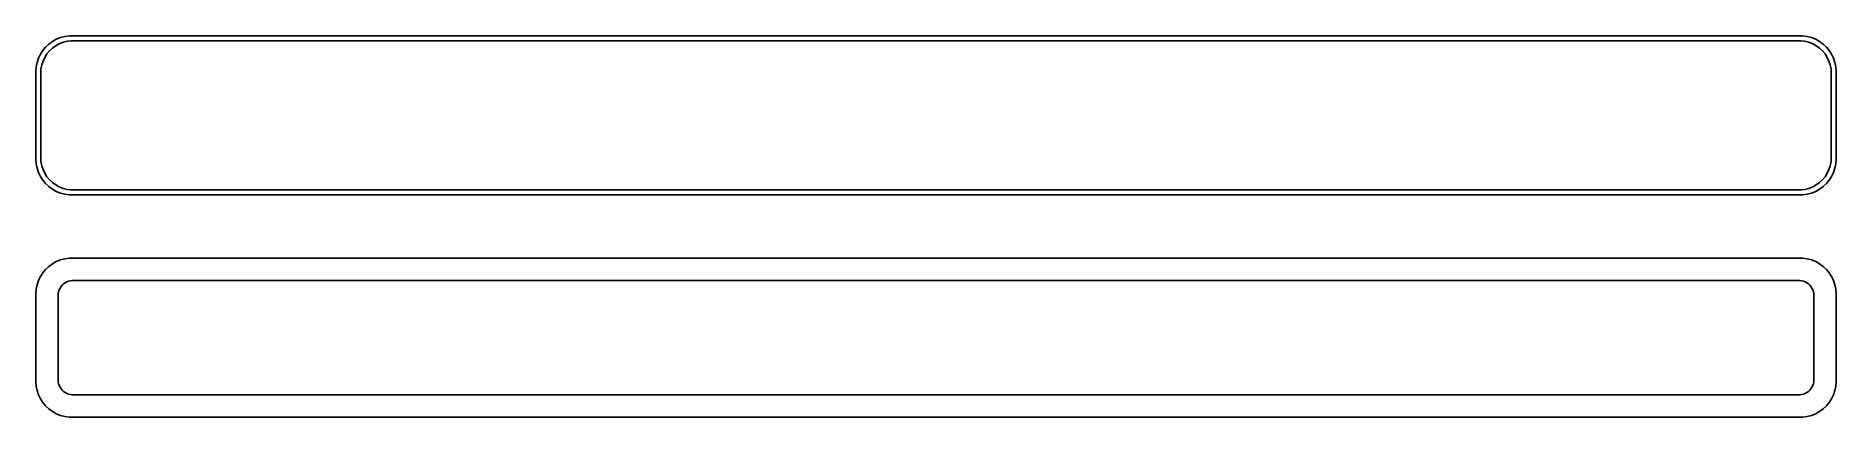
# Model space of a CAD drawing. Header units: metres. Extents: x -128 to 128, y 52 to 106.
import ezdxf

# ---------------------------------------------------------------- set-up
doc = ezdxf.new("R2010")
doc.units = ezdxf.units.M

msp = doc.modelspace()

# ---------------------------------------------------------------- linework, layer by layer
for p, q in [((-125.687, 104.603), (-126.145, 104.173)), ((-125.179, 104.972), (-125.687, 104.603)), ((-124.629, 105.274), (-125.179, 104.972)), ((-124.703, 104.366), (-124.199, 104.643)), ((-124.045, 105.505), (-124.629, 105.274)), ((-124.199, 104.643), (-123.665, 104.854)), ((-123.437, 105.661), (-124.045, 105.505)), ((-123.665, 104.854), (-123.108, 104.997)), ((-122.814, 105.74), (-123.437, 105.661)), ((-123.108, 104.997), (-122.537, 105.069)), ((122.814, 105.74), (-122.814, 105.74)), ((-122.537, 105.069), (122.537, 105.069)), ((122.537, 105.069), (123.108, 104.997)), ((123.437, 105.661), (122.814, 105.74)), ((123.108, 104.997), (123.665, 104.854)), ((124.045, 105.505), (123.437, 105.661)), ((123.665, 104.854), (124.199, 104.643)), ((124.629, 105.274), (124.045, 105.505)), ((124.199, 104.643), (124.703, 104.366)), ((125.179, 104.972), (124.629, 105.274)), ((125.687, 104.603), (125.179, 104.972)), ((126.145, 104.173), (125.687, 104.603)), ((-127.149, 102.591), (-127.343, 101.993)), ((-126.882, 103.159), (-127.149, 102.591)), ((-126.545, 103.689), (-126.882, 103.159)), ((-126.685, 101.639), (-126.507, 102.185)), ((-126.145, 104.173), (-126.545, 103.689)), ((-126.507, 102.185), (-126.262, 102.706)), ((-126.262, 102.706), (-125.954, 103.191)), ((-125.954, 103.191), (-125.588, 103.634)), ((-125.588, 103.634), (-125.168, 104.028)), ((-125.168, 104.028), (-124.703, 104.366)), ((124.703, 104.366), (125.168, 104.028)), ((125.168, 104.028), (125.588, 103.634)), ((125.588, 103.634), (125.954, 103.191)), ((125.954, 103.191), (126.262, 102.706)), ((126.545, 103.689), (126.145, 104.173)), ((126.262, 102.706), (126.507, 102.185)), ((126.507, 102.185), (126.685, 101.639)), ((126.882, 103.159), (126.545, 103.689)), ((127.149, 102.591), (126.882, 103.159)), ((127.343, 101.993), (127.149, 102.591)), ((-127.461, 101.377), (-127.5, 100.75)), ((-127.5, 100.75), (-127.5, 88.25)), ((-127.343, 101.993), (-127.461, 101.377)), ((-126.828, 100.5), (-126.792, 101.074)), ((-126.828, 88.5), (-126.828, 100.5)), ((-126.792, 101.074), (-126.685, 101.639)), ((126.685, 101.639), (126.792, 101.074)), ((126.792, 101.074), (126.828, 100.5)), ((126.828, 100.5), (126.828, 88.5)), ((127.461, 101.377), (127.343, 101.993)), ((127.5, 100.75), (127.461, 101.377)), ((127.5, 88.25), (127.5, 100.75)), ((-127.5, 88.25), (-127.461, 87.6233)), ((-127.461, 87.6233), (-127.343, 87.0066)), ((-127.343, 87.0066), (-127.149, 86.4094)), ((-126.792, 87.9262), (-126.828, 88.5)), ((-126.685, 87.3614), (-126.792, 87.9262)), ((-126.507, 86.8146), (-126.685, 87.3614)), ((-126.262, 86.2943), (-126.507, 86.8146)), ((126.507, 86.8146), (126.262, 86.2943)), ((126.685, 87.3614), (126.507, 86.8146)), ((126.792, 87.9262), (126.685, 87.3614)), ((126.828, 88.5), (126.792, 87.9262)), ((127.149, 86.4094), (127.343, 87.0066)), ((127.343, 87.0066), (127.461, 87.6233)), ((127.461, 87.6233), (127.5, 88.25)), ((-127.149, 86.4094), (-126.882, 85.8412)), ((-126.882, 85.8412), (-126.545, 85.3111)), ((-126.545, 85.3111), (-126.145, 84.8273)), ((-125.954, 85.8089), (-126.262, 86.2943)), ((-126.145, 84.8273), (-125.687, 84.3974)), ((-125.588, 85.3658), (-125.954, 85.8089)), ((-125.687, 84.3974), (-125.179, 84.0284)), ((-125.168, 84.9723), (-125.588, 85.3658)), ((-124.703, 84.6343), (-125.168, 84.9723)), ((-124.199, 84.3573), (-124.703, 84.6343)), ((-123.665, 84.1456), (-124.199, 84.3573)), ((124.199, 84.3573), (123.665, 84.1456)), ((124.703, 84.6343), (124.199, 84.3573)), ((125.168, 84.9723), (124.703, 84.6343)), ((125.588, 85.3658), (125.168, 84.9723)), ((125.179, 84.0284), (125.687, 84.3974)), ((125.954, 85.8089), (125.588, 85.3658)), ((125.687, 84.3974), (126.145, 84.8273)), ((126.262, 86.2943), (125.954, 85.8089)), ((126.145, 84.8273), (126.545, 85.3111)), ((126.545, 85.3111), (126.882, 85.8412)), ((126.882, 85.8412), (127.149, 86.4094)), ((-125.179, 84.0284), (-124.629, 83.7259)), ((-124.629, 83.7259), (-124.045, 83.4947)), ((-124.045, 83.4947), (-123.437, 83.3386)), ((-123.108, 84.0027), (-123.665, 84.1456)), ((-123.437, 83.3386), (-122.814, 83.2599)), ((-122.537, 83.9306), (-123.108, 84.0027)), ((-122.814, 83.2599), (122.814, 83.2599)), ((122.537, 83.9306), (-122.537, 83.9306)), ((123.108, 84.0027), (122.537, 83.9306)), ((122.814, 83.2599), (123.437, 83.3386)), ((123.665, 84.1456), (123.108, 84.0027)), ((123.437, 83.3386), (124.045, 83.4947)), ((124.045, 83.4947), (124.629, 83.7259)), ((124.629, 83.7259), (125.179, 84.0284)), ((-124.045, 74.0053), (-124.629, 73.7741)), ((-123.437, 74.1614), (-124.045, 74.0053)), ((-122.814, 74.2401), (-123.437, 74.1614)), ((122.814, 74.2401), (-122.814, 74.2401)), ((123.437, 74.1614), (122.814, 74.2401)), ((124.045, 74.0053), (123.437, 74.1614)), ((124.629, 73.7741), (124.045, 74.0053)), ((-126.882, 71.6588), (-127.149, 71.0906)), ((-126.545, 72.1889), (-126.882, 71.6588)), ((-126.145, 72.6727), (-126.545, 72.1889)), ((-125.687, 73.1026), (-126.145, 72.6727)), ((-125.179, 73.4716), (-125.687, 73.1026)), ((-124.629, 73.7741), (-125.179, 73.4716)), ((125.179, 73.4716), (124.629, 73.7741)), ((125.687, 73.1026), (125.179, 73.4716)), ((126.145, 72.6727), (125.687, 73.1026)), ((126.545, 72.1889), (126.145, 72.6727)), ((126.882, 71.6588), (126.545, 72.1889)), ((127.149, 71.0906), (126.882, 71.6588)), ((-127.461, 69.8767), (-127.5, 69.25)), ((-127.5, 69.25), (-127.5, 56.75)), ((-127.343, 70.4934), (-127.461, 69.8767)), ((-127.149, 71.0906), (-127.343, 70.4934)), ((-124.36, 69), (-124.343, 69.2644)), ((-124.36, 57), (-124.36, 69)), ((-124.343, 69.2644), (-124.293, 69.5246)), ((-124.293, 69.5246), (-124.211, 69.7766)), ((-124.211, 69.7766), (-124.099, 70.0163)), ((-124.099, 70.0163), (-123.957, 70.24)), ((-123.957, 70.24), (-123.788, 70.4441)), ((-123.788, 70.4441), (-123.595, 70.6255)), ((-123.595, 70.6255), (-123.38, 70.7812)), ((-123.38, 70.7812), (-123.148, 70.9088)), ((-123.148, 70.9088), (-122.902, 71.0064)), ((-122.902, 71.0064), (-122.645, 71.0723)), ((-122.645, 71.0723), (-122.382, 71.1055)), ((-122.382, 71.1055), (122.382, 71.1055)), ((122.382, 71.1055), (122.645, 71.0723)), ((122.645, 71.0723), (122.902, 71.0064)), ((122.902, 71.0064), (123.148, 70.9088)), ((123.148, 70.9088), (123.38, 70.7812)), ((123.38, 70.7812), (123.595, 70.6255)), ((123.595, 70.6255), (123.788, 70.4441)), ((123.788, 70.4441), (123.957, 70.24)), ((123.957, 70.24), (124.099, 70.0163)), ((124.099, 70.0163), (124.211, 69.7766)), ((124.211, 69.7766), (124.293, 69.5246)), ((124.293, 69.5246), (124.343, 69.2644)), ((124.343, 69.2644), (124.36, 69)), ((124.36, 69), (124.36, 57)), ((127.343, 70.4934), (127.149, 71.0906)), ((127.461, 69.8767), (127.343, 70.4934)), ((127.5, 69.25), (127.461, 69.8767)), ((127.5, 56.75), (127.5, 69.25)), ((-127.5, 56.75), (-127.461, 56.1233)), ((-127.461, 56.1233), (-127.343, 55.5066)), ((-124.343, 56.7356), (-124.36, 57)), ((-124.293, 56.4754), (-124.343, 56.7356)), ((-124.211, 56.2234), (-124.293, 56.4754)), ((-124.099, 55.9837), (-124.211, 56.2234)), ((124.211, 56.2234), (124.099, 55.9837)), ((124.293, 56.4754), (124.211, 56.2234)), ((124.343, 56.7356), (124.293, 56.4754)), ((124.36, 57), (124.343, 56.7356)), ((127.343, 55.5066), (127.461, 56.1233)), ((127.461, 56.1233), (127.5, 56.75)), ((-127.343, 55.5066), (-127.149, 54.9094)), ((-127.149, 54.9094), (-126.882, 54.3412)), ((-126.882, 54.3412), (-126.545, 53.8111)), ((-126.545, 53.8111), (-126.145, 53.3273)), ((-123.957, 55.76), (-124.099, 55.9837)), ((-123.788, 55.5559), (-123.957, 55.76)), ((-123.595, 55.3745), (-123.788, 55.5559)), ((-123.38, 55.2188), (-123.595, 55.3745)), ((-123.148, 55.0912), (-123.38, 55.2188)), ((-122.902, 54.9936), (-123.148, 55.0912)), ((-122.645, 54.9277), (-122.902, 54.9936)), ((-122.382, 54.8945), (-122.645, 54.9277)), ((122.382, 54.8945), (-122.382, 54.8945)), ((122.645, 54.9277), (122.382, 54.8945)), ((122.902, 54.9936), (122.645, 54.9277)), ((123.148, 55.0912), (122.902, 54.9936)), ((123.38, 55.2188), (123.148, 55.0912)), ((123.595, 55.3745), (123.38, 55.2188)), ((123.788, 55.5559), (123.595, 55.3745)), ((123.957, 55.76), (123.788, 55.5559)), ((124.099, 55.9837), (123.957, 55.76)), ((126.145, 53.3273), (126.545, 53.8111)), ((126.545, 53.8111), (126.882, 54.3412)), ((126.882, 54.3412), (127.149, 54.9094)), ((127.149, 54.9094), (127.343, 55.5066)), ((-126.145, 53.3273), (-125.687, 52.8974)), ((-125.687, 52.8974), (-125.179, 52.5284)), ((-125.179, 52.5284), (-124.629, 52.2259)), ((-124.629, 52.2259), (-124.045, 51.9947)), ((-124.045, 51.9947), (-123.437, 51.8386)), ((-123.437, 51.8386), (-122.814, 51.7599)), ((-122.814, 51.7599), (122.814, 51.7599)), ((122.814, 51.7599), (123.437, 51.8386)), ((123.437, 51.8386), (124.045, 51.9947)), ((124.045, 51.9947), (124.629, 52.2259)), ((124.629, 52.2259), (125.179, 52.5284)), ((125.179, 52.5284), (125.687, 52.8974)), ((125.687, 52.8974), (126.145, 53.3273))]:
    msp.add_line(p, q)

doc.saveas('drawing.dxf')
